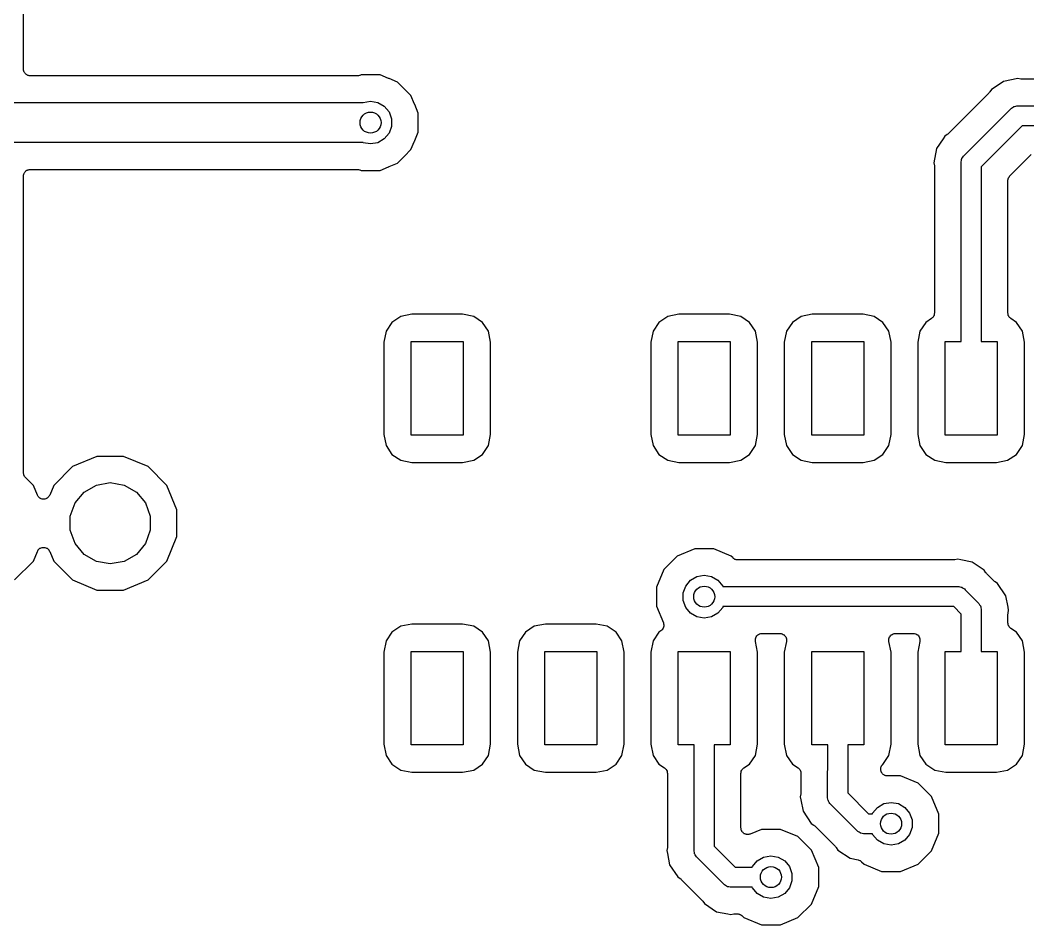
# Model space of a CAD drawing. Extents: x 40 to 164, y -163 to -60.
# Drawn here: x 96.2 to 115.38, y -143.15 to -125.94 of the extents above; entities that cross this region are included whole.
import ezdxf

# ---------------------------------------------------------------- set-up
doc = ezdxf.new("R2010")
doc.units = 0
doc.header["$MEASUREMENT"] = 0
doc.layers.add('BLACK', color=7, linetype='CONTINUOUS')

msp = doc.modelspace()

# ---------------------------------------------------------------- linework, layer by layer
at = {"layer": 'BLACK', "linetype": 'CONTINUOUS'}
for p, q in [((96.266, -126.873), (96.266, -122.499)), ((96.2679, -126.884), (96.266, -126.873)), ((96.2679, -126.895), (96.2679, -126.884)), ((96.2717, -126.905), (96.2679, -126.895)), ((96.2737, -126.916), (96.2717, -126.905)), ((96.2792, -126.926), (96.2737, -126.916)), ((96.283, -126.936), (96.2792, -126.926)), ((96.2902, -126.945), (96.283, -126.936)), ((96.2957, -126.955), (96.2902, -126.945)), ((96.3042, -126.962), (96.2957, -126.955)), ((96.3114, -126.97), (96.3042, -126.962)), ((96.321, -126.976), (96.3114, -126.97)), ((96.3295, -126.983), (96.321, -126.976)), ((96.3399, -126.987), (96.3295, -126.983)), ((96.3496, -126.992), (96.3399, -126.987)), ((96.3605, -126.994), (96.3496, -126.992)), ((96.3709, -126.998), (96.3605, -126.994)), ((96.3821, -126.998), (96.3709, -126.998)), ((96.393, -127), (96.3821, -126.998)), ((102.618, -127), (96.393, -127)), ((102.621, -127), (102.618, -127)), ((102.624, -127), (102.621, -127)), ((102.643, -126.996), (102.624, -127)), ((102.662, -126.992), (102.643, -126.996)), ((102.664, -126.991), (102.662, -126.992)), ((102.667, -126.99), (102.664, -126.991)), ((102.689, -126.981), (102.667, -126.99)), ((103.051, -126.981), (102.689, -126.981)), ((103.213, -127.048), (103.051, -126.981)), ((103.218, -127.049), (103.213, -127.048)), ((103.222, -127.052), (103.218, -127.049)), ((103.384, -127.119), (103.222, -127.052)), ((103.509, -127.244), (103.384, -127.119)), ((114.887, -127.124), (114.685, -127.258)), ((114.916, -127.104), (114.887, -127.124)), ((115.189, -127.05), (114.916, -127.104)), ((115.246, -127.061), (115.189, -127.05)), ((115.258, -127.061), (115.246, -127.061)), ((115.27, -127.063), (115.258, -127.061)), ((140.247, -127.063), (115.27, -127.063)), ((103.513, -127.246), (103.509, -127.244)), ((103.515, -127.25), (103.513, -127.246)), ((103.64, -127.375), (103.515, -127.25)), ((114.638, -127.326), (113.864, -128.1)), ((114.645, -127.315), (114.638, -127.326)), ((114.653, -127.306), (114.645, -127.315)), ((114.685, -127.258), (114.653, -127.306)), ((95.758, -127.508), (102.73, -127.508)), ((102.73, -127.508), (102.731, -127.507)), ((102.731, -127.507), (102.87, -127.483)), ((102.87, -127.483), (103.009, -127.507)), ((103.009, -127.507), (103.131, -127.578)), ((103.707, -127.537), (103.64, -127.375)), ((103.131, -127.578), (103.222, -127.686)), ((103.222, -127.686), (103.27, -127.818)), ((103.71, -127.541), (103.707, -127.537)), ((103.711, -127.546), (103.71, -127.541)), ((103.778, -127.708), (103.711, -127.546)), ((103.778, -127.884), (103.778, -127.708)), ((114.171, -128.51), (115.048, -127.633)), ((115.048, -127.633), (115.065, -127.614)), ((115.065, -127.614), (115.087, -127.601)), ((115.087, -127.601), (115.107, -127.587)), ((115.107, -127.587), (115.115, -127.584)), ((115.115, -127.584), (115.123, -127.58)), ((115.123, -127.58), (115.148, -127.576)), ((115.148, -127.576), (115.172, -127.569)), ((115.172, -127.569), (115.197, -127.572)), ((115.197, -127.572), (140.51, -127.572)), ((103.27, -127.818), (103.27, -127.96)), ((103.779, -127.889), (103.778, -127.884)), ((103.778, -127.894), (103.779, -127.889)), ((103.778, -128.07), (103.778, -127.894)), ((103.222, -128.092), (103.131, -128.2)), ((103.27, -127.96), (103.222, -128.092)), ((103.711, -128.232), (103.778, -128.07)), ((115.268, -127.953), (114.49, -128.73)), ((140.581, -127.953), (115.268, -127.953)), ((102.73, -128.27), (95.758, -128.27)), ((102.731, -128.271), (102.73, -128.27)), ((102.87, -128.295), (102.731, -128.271)), ((103.009, -128.271), (102.87, -128.295)), ((103.131, -128.2), (103.009, -128.271)), ((103.64, -128.403), (103.707, -128.241)), ((103.707, -128.241), (103.71, -128.237)), ((103.71, -128.237), (103.711, -128.232)), ((113.764, -128.195), (113.642, -128.378)), ((113.796, -128.147), (113.764, -128.195)), ((113.764, -128.195), (113.764, -128.195)), ((113.844, -128.115), (113.796, -128.147)), ((113.853, -128.107), (113.844, -128.115)), ((113.864, -128.1), (113.853, -128.107)), ((103.515, -128.528), (103.64, -128.403)), ((113.642, -128.378), (113.588, -128.651)), ((103.222, -128.726), (103.384, -128.659)), ((103.384, -128.659), (103.509, -128.534)), ((103.509, -128.534), (103.513, -128.532)), ((103.513, -128.532), (103.515, -128.528)), ((113.588, -128.651), (113.599, -128.708)), ((114.107, -128.634), (114.114, -128.61)), ((114.11, -128.659), (114.107, -128.634)), ((114.109, -130.319), (114.11, -128.659)), ((114.114, -128.61), (114.118, -128.585)), ((114.118, -128.585), (114.122, -128.577)), ((114.122, -128.577), (114.125, -128.569)), ((114.125, -128.569), (114.139, -128.549)), ((114.139, -128.549), (114.152, -128.527)), ((114.152, -128.527), (114.171, -128.51)), ((115.036, -128.903), (115.441, -128.498)), ((96.2717, -128.873), (96.2737, -128.862)), ((96.2737, -128.862), (96.2792, -128.852)), ((96.2792, -128.852), (96.283, -128.841)), ((96.283, -128.841), (96.2902, -128.833)), ((96.2902, -128.833), (96.2957, -128.823)), ((96.2957, -128.823), (96.3042, -128.816)), ((96.3042, -128.816), (96.3114, -128.808)), ((96.3114, -128.808), (96.321, -128.802)), ((96.321, -128.802), (96.3295, -128.795)), ((96.3295, -128.795), (96.3399, -128.791)), ((96.3399, -128.791), (96.3496, -128.786)), ((96.3496, -128.786), (96.3605, -128.784)), ((96.3605, -128.784), (96.3709, -128.78)), ((96.3709, -128.78), (96.3821, -128.78)), ((96.3821, -128.78), (96.393, -128.778)), ((96.393, -128.778), (102.618, -128.778)), ((102.618, -128.778), (102.621, -128.778)), ((102.621, -128.778), (102.624, -128.778)), ((102.624, -128.778), (102.643, -128.782)), ((102.643, -128.782), (102.662, -128.786)), ((102.662, -128.786), (102.664, -128.787)), ((102.664, -128.787), (102.667, -128.788)), ((102.667, -128.788), (102.689, -128.797)), ((102.689, -128.797), (103.051, -128.797)), ((103.051, -128.797), (103.213, -128.73)), ((103.213, -128.73), (103.218, -128.729)), ((103.218, -128.729), (103.222, -128.726)), ((113.599, -128.708), (113.599, -128.72)), ((113.599, -128.72), (113.602, -128.732)), ((113.602, -128.732), (113.602, -130.383)), ((114.49, -128.73), (114.49, -132.055)), ((96.266, -128.905), (96.2679, -128.894)), ((96.266, -134.549), (96.266, -128.905)), ((96.2679, -128.883), (96.2717, -128.873)), ((96.2679, -128.894), (96.2679, -128.883)), ((114.998, -128.993), (114.999, -128.987)), ((114.998, -131.512), (114.998, -128.993)), ((114.999, -128.982), (115.003, -128.966)), ((114.999, -128.987), (114.999, -128.982)), ((115.003, -128.966), (115.006, -128.949)), ((115.006, -128.949), (115.009, -128.945)), ((115.009, -128.945), (115.01, -128.939)), ((115.01, -128.939), (115.02, -128.926)), ((115.02, -128.926), (115.028, -128.911)), ((115.028, -128.911), (115.032, -128.908)), ((115.032, -128.908), (115.036, -128.903)), ((113.602, -130.383), (113.602, -130.383)), ((113.602, -130.383), (113.602, -131.512)), ((114.109, -131.462), (114.11, -130.319)), ((114.11, -130.319), (114.109, -130.319)), ((103.657, -131.534), (103.446, -131.576)), ((104.623, -131.534), (103.657, -131.534)), ((104.834, -131.576), (104.623, -131.534)), ((108.737, -131.534), (108.526, -131.576)), ((109.703, -131.534), (108.737, -131.534)), ((109.914, -131.576), (109.703, -131.534)), ((111.277, -131.534), (111.066, -131.576)), ((112.243, -131.534), (111.277, -131.534)), ((112.454, -131.576), (112.243, -131.534)), ((113.596, -131.547), (113.595, -131.551)), ((113.598, -131.529), (113.596, -131.547)), ((113.602, -131.512), (113.598, -131.529)), ((114.109, -132.055), (114.11, -131.462)), ((114.11, -131.462), (114.109, -131.462)), ((115.002, -131.529), (114.998, -131.512)), ((115.004, -131.547), (115.002, -131.529)), ((115.005, -131.551), (115.004, -131.547)), ((103.278, -131.688), (103.166, -131.856)), ((103.446, -131.576), (103.278, -131.688)), ((105.002, -131.688), (104.834, -131.576)), ((105.114, -131.856), (105.002, -131.688)), ((108.358, -131.688), (108.246, -131.856)), ((108.526, -131.576), (108.358, -131.688)), ((110.082, -131.688), (109.914, -131.576)), ((110.194, -131.856), (110.082, -131.688)), ((110.898, -131.688), (110.786, -131.856)), ((111.066, -131.576), (110.898, -131.688)), ((112.622, -131.688), (112.454, -131.576)), ((112.734, -131.856), (112.622, -131.688)), ((113.438, -131.688), (113.326, -131.856)), ((113.545, -131.617), (113.438, -131.688)), ((113.558, -131.605), (113.545, -131.617)), ((113.572, -131.593), (113.558, -131.605)), ((113.574, -131.59), (113.572, -131.593)), ((113.577, -131.587), (113.574, -131.59)), ((113.585, -131.571), (113.577, -131.587)), ((113.594, -131.555), (113.585, -131.571)), ((113.595, -131.551), (113.594, -131.555)), ((115.006, -131.555), (115.005, -131.551)), ((115.015, -131.571), (115.006, -131.555)), ((115.023, -131.587), (115.015, -131.571)), ((115.026, -131.59), (115.023, -131.587)), ((115.028, -131.593), (115.026, -131.59)), ((115.042, -131.605), (115.028, -131.593)), ((115.055, -131.617), (115.042, -131.605)), ((115.162, -131.688), (115.055, -131.617)), ((115.274, -131.856), (115.162, -131.688)), ((103.166, -131.856), (103.124, -132.067)), ((105.156, -132.067), (105.114, -131.856)), ((108.246, -131.856), (108.204, -132.067)), ((110.236, -132.067), (110.194, -131.856)), ((110.786, -131.856), (110.744, -132.067)), ((112.776, -132.067), (112.734, -131.856)), ((113.326, -131.856), (113.284, -132.067)), ((115.316, -132.067), (115.274, -131.856)), ((103.124, -132.067), (103.124, -133.82)), ((103.645, -133.833), (103.645, -132.055)), ((103.645, -132.055), (104.635, -132.055)), ((104.635, -132.055), (104.635, -133.833)), ((105.156, -133.82), (105.156, -132.067)), ((108.204, -132.067), (108.204, -133.82)), ((108.725, -133.833), (108.725, -132.055)), ((108.725, -132.055), (109.715, -132.055)), ((109.715, -132.055), (109.715, -133.833)), ((110.236, -133.82), (110.236, -132.067)), ((110.744, -132.067), (110.744, -133.82)), ((111.265, -133.833), (111.265, -132.055)), ((111.265, -132.055), (112.255, -132.055)), ((112.255, -132.055), (112.255, -133.833)), ((112.776, -133.82), (112.776, -132.067)), ((113.284, -132.067), (113.284, -133.82)), ((113.805, -133.833), (113.805, -132.055)), ((113.805, -132.055), (114.109, -132.055)), ((114.49, -132.055), (114.795, -132.055)), ((114.795, -132.055), (114.795, -133.833)), ((115.316, -133.82), (115.316, -132.067)), ((103.124, -133.82), (103.166, -134.031)), ((104.635, -133.833), (103.645, -133.833)), ((105.114, -134.031), (105.156, -133.82)), ((108.204, -133.82), (108.246, -134.031)), ((109.715, -133.833), (108.725, -133.833)), ((110.194, -134.031), (110.236, -133.82)), ((110.744, -133.82), (110.786, -134.031)), ((112.255, -133.833), (111.265, -133.833)), ((112.734, -134.031), (112.776, -133.82)), ((113.284, -133.82), (113.326, -134.031)), ((114.795, -133.833), (113.805, -133.833)), ((115.274, -134.031), (115.316, -133.82)), ((103.166, -134.031), (103.278, -134.199)), ((105.002, -134.199), (105.114, -134.031)), ((108.246, -134.031), (108.358, -134.199)), ((110.082, -134.199), (110.194, -134.031)), ((110.786, -134.031), (110.898, -134.199)), ((112.622, -134.199), (112.734, -134.031)), ((113.326, -134.031), (113.438, -134.199)), ((115.162, -134.199), (115.274, -134.031)), ((103.278, -134.199), (103.446, -134.311)), ((104.834, -134.311), (105.002, -134.199)), ((108.358, -134.199), (108.526, -134.311)), ((109.914, -134.311), (110.082, -134.199)), ((110.898, -134.199), (111.066, -134.311)), ((112.454, -134.311), (112.622, -134.199)), ((113.438, -134.199), (113.606, -134.311)), ((114.994, -134.311), (115.162, -134.199)), ((97.6644, -134.239), (97.1976, -134.432)), ((98.1696, -134.239), (97.6644, -134.239)), ((98.6364, -134.432), (98.1696, -134.239)), ((103.446, -134.311), (103.657, -134.353)), ((103.657, -134.353), (104.623, -134.353)), ((104.623, -134.353), (104.834, -134.311)), ((108.526, -134.311), (108.737, -134.353)), ((108.737, -134.353), (109.703, -134.353)), ((109.703, -134.353), (109.914, -134.311)), ((111.066, -134.311), (111.277, -134.353)), ((111.277, -134.353), (112.243, -134.353)), ((112.243, -134.353), (112.454, -134.311)), ((113.606, -134.311), (113.817, -134.353)), ((113.817, -134.353), (114.783, -134.353)), ((114.783, -134.353), (114.994, -134.311)), ((96.267, -134.555), (96.266, -134.549)), ((96.2665, -134.56), (96.267, -134.555)), ((96.2708, -134.576), (96.2665, -134.56)), ((96.2737, -134.593), (96.2708, -134.576)), ((96.2765, -134.598), (96.2737, -134.593)), ((96.2779, -134.603), (96.2765, -134.598)), ((96.2874, -134.617), (96.2779, -134.603)), ((97.1976, -134.432), (96.8403, -134.79)), ((98.9937, -134.79), (98.6364, -134.432)), ((96.2957, -134.631), (96.2874, -134.617)), ((96.3, -134.635), (96.2957, -134.631)), ((96.3032, -134.639), (96.3, -134.635)), ((96.4537, -134.79), (96.3032, -134.639)), ((96.5297, -134.973), (96.4537, -134.79)), ((96.8403, -134.79), (96.7643, -134.973)), ((97.4196, -134.916), (97.6524, -134.782)), ((97.6524, -134.782), (97.917, -134.735)), ((97.917, -134.735), (98.1816, -134.782)), ((98.1816, -134.782), (98.4144, -134.916)), ((99.187, -135.256), (98.9937, -134.79)), ((96.5386, -134.987), (96.5297, -134.973)), ((96.5462, -135.002), (96.5386, -134.987)), ((96.7554, -134.987), (96.7478, -135.002)), ((96.7643, -134.973), (96.7554, -134.987)), ((97.2469, -135.122), (97.4196, -134.916)), ((98.4144, -134.916), (98.5871, -135.122)), ((96.5504, -135.006), (96.5462, -135.002)), ((96.5534, -135.01), (96.5504, -135.006)), ((96.5665, -135.02), (96.5534, -135.01)), ((96.5788, -135.032), (96.5665, -135.02)), ((96.5839, -135.034), (96.5788, -135.032)), ((96.5884, -135.037), (96.5839, -135.034)), ((96.6042, -135.042), (96.5884, -135.037)), ((96.6195, -135.049), (96.6042, -135.042)), ((96.6251, -135.049), (96.6195, -135.049)), ((96.6304, -135.05), (96.6251, -135.049)), ((96.647, -135.05), (96.6304, -135.05)), ((96.6636, -135.05), (96.647, -135.05)), ((96.6689, -135.049), (96.6636, -135.05)), ((96.6745, -135.049), (96.6689, -135.049)), ((96.6898, -135.042), (96.6745, -135.049)), ((96.7056, -135.037), (96.6898, -135.042)), ((96.7101, -135.034), (96.7056, -135.037)), ((96.7152, -135.032), (96.7101, -135.034)), ((96.7275, -135.02), (96.7152, -135.032)), ((96.7406, -135.01), (96.7275, -135.02)), ((96.7436, -135.006), (96.7406, -135.01)), ((96.7478, -135.002), (96.7436, -135.006)), ((97.155, -135.375), (97.2469, -135.122)), ((98.5871, -135.122), (98.679, -135.375)), ((97.155, -135.643), (97.155, -135.375)), ((98.679, -135.375), (98.679, -135.643)), ((99.187, -135.762), (99.187, -135.256)), ((97.2469, -135.896), (97.155, -135.643)), ((98.679, -135.643), (98.5871, -135.896)), ((98.9937, -136.228), (99.187, -135.762)), ((97.4196, -136.102), (97.2469, -135.896)), ((98.5871, -135.896), (98.4144, -136.102)), ((96.4537, -136.228), (96.5297, -136.045)), ((96.5297, -136.045), (96.5386, -136.031)), ((96.5386, -136.031), (96.5462, -136.016)), ((96.5462, -136.016), (96.5504, -136.012)), ((96.5504, -136.012), (96.5534, -136.008)), ((96.5534, -136.008), (96.5665, -135.998)), ((96.5665, -135.998), (96.5788, -135.986)), ((96.5788, -135.986), (96.5839, -135.984)), ((96.5839, -135.984), (96.5884, -135.981)), ((96.5884, -135.981), (96.6042, -135.976)), ((96.6042, -135.976), (96.6195, -135.969)), ((96.6195, -135.969), (96.6251, -135.969)), ((96.6251, -135.969), (96.6304, -135.968)), ((96.6304, -135.968), (96.647, -135.968)), ((96.647, -135.968), (96.6636, -135.968)), ((96.6636, -135.968), (96.6689, -135.969)), ((96.6689, -135.969), (96.6745, -135.969)), ((96.6745, -135.969), (96.6898, -135.976)), ((96.6898, -135.976), (96.7056, -135.981)), ((96.7056, -135.981), (96.7101, -135.984)), ((96.7101, -135.984), (96.7152, -135.986)), ((96.7152, -135.986), (96.7275, -135.998)), ((96.7275, -135.998), (96.7406, -136.008)), ((96.7406, -136.008), (96.7436, -136.012)), ((96.7436, -136.012), (96.7478, -136.016)), ((96.7478, -136.016), (96.7554, -136.031)), ((96.7554, -136.031), (96.7643, -136.045)), ((96.7643, -136.045), (96.8403, -136.228)), ((97.6524, -136.236), (97.4196, -136.102)), ((98.4144, -136.102), (98.1816, -136.236)), ((108.706, -136.136), (108.45, -136.392)), ((109.039, -135.998), (108.706, -136.136)), ((109.401, -135.998), (109.039, -135.998)), ((109.734, -136.136), (109.401, -135.998)), ((109.768, -136.17), (109.734, -136.136)), ((96.0964, -136.586), (96.4537, -136.228)), ((96.8403, -136.228), (97.1976, -136.586)), ((97.917, -136.283), (97.6524, -136.236)), ((98.1816, -136.236), (97.917, -136.283)), ((98.6364, -136.586), (98.9937, -136.228)), ((109.773, -136.174), (109.768, -136.17)), ((109.777, -136.178), (109.773, -136.174)), ((109.791, -136.186), (109.777, -136.178)), ((109.805, -136.196), (109.791, -136.186)), ((109.81, -136.197), (109.805, -136.196)), ((109.815, -136.2), (109.81, -136.197)), ((109.831, -136.203), (109.815, -136.2)), ((109.847, -136.207), (109.831, -136.203)), ((109.853, -136.207), (109.847, -136.207)), ((109.858, -136.207), (109.853, -136.207)), ((113.965, -136.207), (109.858, -136.207)), ((113.977, -136.205), (113.965, -136.207)), ((113.989, -136.205), (113.977, -136.205)), ((114.046, -136.194), (113.989, -136.205)), ((114.103, -136.205), (114.046, -136.194)), ((114.319, -136.248), (114.103, -136.205)), ((114.103, -136.205), (114.103, -136.205)), ((114.55, -136.402), (114.319, -136.248)), ((108.45, -136.392), (108.312, -136.725)), ((108.959, -136.595), (109.081, -136.524)), ((109.081, -136.524), (109.22, -136.5)), ((109.22, -136.5), (109.359, -136.524)), ((109.359, -136.524), (109.481, -136.595)), ((114.582, -136.45), (114.55, -136.402)), ((114.59, -136.459), (114.582, -136.45)), ((114.597, -136.47), (114.59, -136.459)), ((114.736, -136.609), (114.597, -136.47)), ((97.1976, -136.586), (97.6644, -136.779)), ((98.1696, -136.779), (98.6364, -136.586)), ((108.82, -136.835), (108.868, -136.703)), ((108.868, -136.703), (108.959, -136.595)), ((109.481, -136.595), (109.572, -136.703)), ((109.572, -136.703), (109.576, -136.715)), ((109.576, -136.715), (114.038, -136.715)), ((114.038, -136.715), (114.063, -136.713)), ((114.063, -136.713), (114.087, -136.72)), ((114.087, -136.72), (114.112, -136.724)), ((114.112, -136.724), (114.12, -136.728)), ((114.747, -136.616), (114.736, -136.609)), ((114.756, -136.624), (114.747, -136.616)), ((114.804, -136.656), (114.756, -136.624)), ((114.958, -136.887), (114.804, -136.656)), ((97.6644, -136.779), (98.1696, -136.779)), ((108.312, -136.725), (108.312, -137.087)), ((108.82, -136.977), (108.82, -136.835)), ((114.12, -136.728), (114.128, -136.731)), ((114.128, -136.731), (114.148, -136.745)), ((114.148, -136.745), (114.17, -136.758)), ((114.17, -136.758), (114.187, -136.777)), ((114.187, -136.777), (114.429, -137.019)), ((115.001, -137.103), (114.958, -136.887)), ((108.312, -137.087), (108.443, -137.402)), ((108.868, -137.109), (108.82, -136.977)), ((109.576, -137.096), (109.572, -137.109)), ((113.967, -137.096), (109.576, -137.096)), ((114.109, -137.239), (113.967, -137.096)), ((114.429, -137.019), (114.448, -137.036)), ((114.448, -137.036), (114.461, -137.058)), ((114.461, -137.058), (114.475, -137.078)), ((114.475, -137.078), (114.478, -137.086)), ((114.478, -137.086), (114.482, -137.094)), ((114.482, -137.094), (114.486, -137.119)), ((115.012, -137.16), (115.001, -137.103)), ((115.001, -137.103), (115.001, -137.103)), ((108.959, -137.217), (108.868, -137.109)), ((109.081, -137.288), (108.959, -137.217)), ((109.22, -137.312), (109.081, -137.288)), ((109.359, -137.288), (109.22, -137.312)), ((109.481, -137.217), (109.359, -137.288)), ((109.572, -137.109), (109.481, -137.217)), ((114.109, -137.947), (114.109, -137.239)), ((114.486, -137.119), (114.493, -137.143)), ((114.493, -137.143), (114.49, -137.168)), ((114.49, -137.168), (114.49, -137.947)), ((114.998, -137.241), (115.001, -137.229)), ((114.998, -137.404), (114.998, -137.241)), ((115.001, -137.217), (115.012, -137.16)), ((115.001, -137.229), (115.001, -137.217)), ((103.446, -137.469), (103.278, -137.581)), ((103.657, -137.427), (103.446, -137.469)), ((104.623, -137.427), (103.657, -137.427)), ((104.834, -137.469), (104.623, -137.427)), ((105.002, -137.581), (104.834, -137.469)), ((105.986, -137.469), (105.818, -137.581)), ((106.197, -137.427), (105.986, -137.469)), ((107.163, -137.427), (106.197, -137.427)), ((107.374, -137.469), (107.163, -137.427)), ((107.542, -137.581), (107.374, -137.469)), ((108.446, -137.489), (108.437, -137.507)), ((108.443, -137.402), (108.447, -137.422)), ((108.447, -137.487), (108.446, -137.489)), ((108.447, -137.422), (108.452, -137.442)), ((108.449, -137.466), (108.447, -137.486)), ((108.447, -137.486), (108.447, -137.487)), ((108.452, -137.445), (108.449, -137.466)), ((108.452, -137.442), (108.452, -137.444)), ((108.452, -137.444), (108.452, -137.445)), ((115.002, -137.422), (114.998, -137.404)), ((115.004, -137.44), (115.002, -137.422)), ((115.005, -137.444), (115.004, -137.44)), ((115.006, -137.448), (115.005, -137.444)), ((115.015, -137.463), (115.006, -137.448)), ((115.023, -137.479), (115.015, -137.463)), ((115.026, -137.482), (115.023, -137.479)), ((115.028, -137.486), (115.026, -137.482)), ((115.042, -137.498), (115.028, -137.486)), ((103.278, -137.581), (103.166, -137.749)), ((105.114, -137.749), (105.002, -137.581)), ((105.818, -137.581), (105.706, -137.749)), ((107.654, -137.749), (107.542, -137.581)), ((108.358, -137.581), (108.246, -137.749)), ((108.396, -137.556), (108.358, -137.581)), ((108.411, -137.542), (108.396, -137.556)), ((108.426, -137.528), (108.411, -137.542)), ((108.427, -137.527), (108.426, -137.528)), ((108.428, -137.526), (108.427, -137.527)), ((108.437, -137.507), (108.428, -137.526)), ((110.202, -137.69), (110.208, -137.67)), ((110.208, -137.67), (110.209, -137.669)), ((110.209, -137.669), (110.21, -137.668)), ((110.21, -137.668), (110.223, -137.652)), ((110.223, -137.652), (110.236, -137.636)), ((110.236, -137.636), (110.237, -137.635)), ((110.237, -137.635), (110.238, -137.634)), ((110.238, -137.634), (110.256, -137.624)), ((110.256, -137.624), (110.274, -137.613)), ((110.274, -137.613), (110.275, -137.613)), ((110.275, -137.613), (110.276, -137.612)), ((110.276, -137.612), (110.297, -137.609)), ((110.297, -137.609), (110.317, -137.605)), ((110.317, -137.605), (110.318, -137.605)), ((110.318, -137.605), (110.32, -137.605)), ((110.32, -137.605), (110.66, -137.605)), ((110.66, -137.605), (110.662, -137.605)), ((110.662, -137.605), (110.663, -137.605)), ((110.663, -137.605), (110.683, -137.609)), ((110.683, -137.609), (110.704, -137.612)), ((110.704, -137.612), (110.705, -137.613)), ((110.705, -137.613), (110.706, -137.613)), ((110.706, -137.613), (110.724, -137.624)), ((110.724, -137.624), (110.742, -137.634)), ((110.742, -137.634), (110.743, -137.635)), ((110.743, -137.635), (110.744, -137.636)), ((110.744, -137.636), (110.757, -137.652)), ((110.757, -137.652), (110.77, -137.668)), ((110.77, -137.668), (110.771, -137.669)), ((110.771, -137.669), (110.772, -137.67)), ((110.772, -137.67), (110.778, -137.69)), ((112.742, -137.69), (112.748, -137.67)), ((112.748, -137.67), (112.749, -137.669)), ((112.749, -137.669), (112.75, -137.668)), ((112.75, -137.668), (112.763, -137.652)), ((112.763, -137.652), (112.776, -137.636)), ((112.776, -137.636), (112.777, -137.635)), ((112.777, -137.635), (112.778, -137.634)), ((112.778, -137.634), (112.796, -137.624)), ((112.796, -137.624), (112.814, -137.613)), ((112.814, -137.613), (112.815, -137.613)), ((112.815, -137.613), (112.816, -137.612)), ((112.816, -137.612), (112.837, -137.609)), ((112.837, -137.609), (112.857, -137.605)), ((112.857, -137.605), (112.858, -137.605)), ((112.858, -137.605), (112.86, -137.605)), ((112.86, -137.605), (113.2, -137.605)), ((113.2, -137.605), (113.202, -137.605)), ((113.202, -137.605), (113.203, -137.605)), ((113.203, -137.605), (113.223, -137.609)), ((113.223, -137.609), (113.244, -137.612)), ((113.244, -137.612), (113.245, -137.613)), ((113.245, -137.613), (113.246, -137.613)), ((113.246, -137.613), (113.264, -137.624)), ((113.264, -137.624), (113.282, -137.634)), ((113.282, -137.634), (113.283, -137.635)), ((113.283, -137.635), (113.284, -137.636)), ((113.284, -137.636), (113.297, -137.652)), ((113.297, -137.652), (113.31, -137.668)), ((113.31, -137.668), (113.311, -137.669)), ((113.311, -137.669), (113.312, -137.67)), ((113.312, -137.67), (113.318, -137.69)), ((115.055, -137.51), (115.042, -137.498)), ((115.162, -137.581), (115.055, -137.51)), ((115.274, -137.749), (115.162, -137.581)), ((103.166, -137.749), (103.124, -137.96)), ((105.156, -137.96), (105.114, -137.749)), ((105.706, -137.749), (105.664, -137.96)), ((107.696, -137.96), (107.654, -137.749)), ((108.246, -137.749), (108.204, -137.96)), ((110.194, -137.712), (110.195, -137.711)), ((110.195, -137.733), (110.194, -137.712)), ((110.195, -137.709), (110.202, -137.69)), ((110.195, -137.711), (110.195, -137.709)), ((110.195, -137.754), (110.195, -137.733)), ((110.195, -137.755), (110.195, -137.754)), ((110.195, -137.756), (110.195, -137.755)), ((110.236, -137.96), (110.195, -137.756)), ((110.785, -137.756), (110.744, -137.96)), ((110.778, -137.69), (110.785, -137.709)), ((110.785, -137.709), (110.785, -137.711)), ((110.785, -137.711), (110.786, -137.712)), ((110.786, -137.712), (110.785, -137.733)), ((110.785, -137.733), (110.785, -137.754)), ((110.785, -137.754), (110.785, -137.755)), ((110.785, -137.755), (110.785, -137.756)), ((112.734, -137.712), (112.735, -137.711)), ((112.735, -137.733), (112.734, -137.712)), ((112.735, -137.709), (112.742, -137.69)), ((112.735, -137.711), (112.735, -137.709)), ((112.735, -137.754), (112.735, -137.733)), ((112.735, -137.755), (112.735, -137.754)), ((112.735, -137.756), (112.735, -137.755)), ((112.776, -137.96), (112.735, -137.756)), ((113.325, -137.756), (113.284, -137.96)), ((113.318, -137.69), (113.325, -137.709)), ((113.325, -137.709), (113.325, -137.711)), ((113.325, -137.711), (113.326, -137.712)), ((113.326, -137.712), (113.325, -137.733)), ((113.325, -137.733), (113.325, -137.754)), ((113.325, -137.754), (113.325, -137.755)), ((113.325, -137.755), (113.325, -137.756)), ((115.316, -137.96), (115.274, -137.749)), ((103.124, -137.96), (103.124, -139.713)), ((103.645, -139.725), (103.645, -137.947)), ((103.645, -137.947), (104.635, -137.947)), ((104.635, -137.947), (104.635, -139.725)), ((105.156, -139.713), (105.156, -137.96)), ((105.664, -137.96), (105.664, -139.713)), ((106.185, -139.725), (106.185, -137.947)), ((106.185, -137.947), (107.175, -137.947)), ((107.175, -137.947), (107.175, -139.725)), ((107.696, -139.713), (107.696, -137.96)), ((108.204, -137.96), (108.204, -139.713)), ((108.725, -139.725), (108.725, -137.947)), ((108.725, -137.947), (109.715, -137.947)), ((109.715, -137.947), (109.715, -139.725)), ((110.236, -139.713), (110.236, -137.96)), ((110.744, -137.96), (110.744, -139.713)), ((111.265, -139.725), (111.265, -137.947)), ((111.265, -137.947), (112.255, -137.947)), ((112.255, -137.947), (112.255, -139.725)), ((112.776, -139.713), (112.776, -137.96)), ((113.284, -137.96), (113.284, -139.713)), ((113.805, -139.725), (113.805, -137.947)), ((113.805, -137.947), (114.109, -137.947)), ((114.49, -137.947), (114.795, -137.947)), ((114.795, -137.947), (114.795, -139.725)), ((115.316, -139.713), (115.316, -137.96)), ((103.124, -139.713), (103.166, -139.924)), ((104.635, -139.725), (103.645, -139.725)), ((105.114, -139.924), (105.156, -139.713)), ((105.664, -139.713), (105.706, -139.924)), ((107.175, -139.725), (106.185, -139.725)), ((107.654, -139.924), (107.696, -139.713)), ((108.204, -139.713), (108.246, -139.924)), ((109.03, -139.725), (108.725, -139.725)), ((109.029, -141.724), (109.03, -139.725)), ((109.715, -139.725), (109.41, -139.725)), ((109.41, -139.725), (109.41, -141.653)), ((110.194, -139.924), (110.236, -139.713)), ((110.744, -139.713), (110.786, -139.924)), ((111.57, -139.725), (111.265, -139.725)), ((111.569, -140.708), (111.57, -139.725)), ((112.255, -139.725), (111.95, -139.725)), ((111.95, -139.725), (111.95, -140.637)), ((112.734, -139.924), (112.776, -139.713)), ((113.284, -139.713), (113.326, -139.924)), ((114.795, -139.725), (113.805, -139.725)), ((115.274, -139.924), (115.316, -139.713)), ((103.166, -139.924), (103.278, -140.092)), ((105.002, -140.092), (105.114, -139.924)), ((105.706, -139.924), (105.818, -140.092)), ((107.542, -140.092), (107.654, -139.924)), ((108.246, -139.924), (108.358, -140.092)), ((110.082, -140.092), (110.194, -139.924)), ((110.786, -139.924), (110.898, -140.092)), ((112.616, -140.099), (112.734, -139.924)), ((113.326, -139.924), (113.438, -140.092)), ((115.162, -140.092), (115.274, -139.924)), ((103.278, -140.092), (103.446, -140.204)), ((104.834, -140.204), (105.002, -140.092)), ((105.818, -140.092), (105.986, -140.204)), ((107.374, -140.204), (107.542, -140.092)), ((108.358, -140.092), (108.465, -140.163)), ((108.465, -140.163), (108.478, -140.175)), ((108.478, -140.175), (108.492, -140.187)), ((109.948, -140.187), (109.962, -140.175)), ((109.962, -140.175), (109.975, -140.163)), ((109.975, -140.163), (110.082, -140.092)), ((110.898, -140.092), (111.005, -140.163)), ((111.005, -140.163), (111.018, -140.175)), ((111.018, -140.175), (111.032, -140.187)), ((112.579, -140.167), (112.582, -140.16)), ((112.579, -140.182), (112.579, -140.167)), ((112.582, -140.16), (112.583, -140.153)), ((112.583, -140.153), (112.589, -140.14)), ((112.589, -140.14), (112.594, -140.125)), ((112.594, -140.125), (112.599, -140.12)), ((112.599, -140.12), (112.602, -140.114)), ((112.602, -140.114), (112.613, -140.103)), ((112.613, -140.103), (112.616, -140.099)), ((113.438, -140.092), (113.606, -140.204)), ((114.994, -140.204), (115.162, -140.092)), ((103.446, -140.204), (103.657, -140.246)), ((103.657, -140.246), (104.623, -140.246)), ((104.623, -140.246), (104.834, -140.204)), ((105.986, -140.204), (106.197, -140.246)), ((106.197, -140.246), (107.163, -140.246)), ((107.163, -140.246), (107.374, -140.204)), ((108.492, -140.187), (108.494, -140.19)), ((108.494, -140.19), (108.497, -140.193)), ((108.497, -140.193), (108.505, -140.209)), ((108.505, -140.209), (108.514, -140.225)), ((108.514, -140.225), (108.515, -140.229)), ((108.515, -140.229), (108.516, -140.233)), ((108.516, -140.233), (108.518, -140.251)), ((108.518, -140.251), (108.522, -140.268)), ((108.522, -140.268), (108.521, -141.651)), ((109.918, -140.268), (109.922, -140.251)), ((109.918, -141.304), (109.918, -140.268)), ((109.922, -140.251), (109.924, -140.233)), ((109.924, -140.233), (109.925, -140.229)), ((109.925, -140.229), (109.926, -140.225)), ((109.926, -140.225), (109.935, -140.209)), ((109.935, -140.209), (109.943, -140.193)), ((109.943, -140.193), (109.946, -140.19)), ((109.946, -140.19), (109.948, -140.187)), ((111.032, -140.187), (111.034, -140.19)), ((111.034, -140.19), (111.037, -140.193)), ((111.037, -140.193), (111.045, -140.209)), ((111.045, -140.209), (111.054, -140.225)), ((111.054, -140.225), (111.055, -140.229)), ((111.055, -140.229), (111.056, -140.233)), ((111.056, -140.233), (111.058, -140.251)), ((111.058, -140.251), (111.061, -140.268)), ((111.061, -140.268), (111.061, -140.635)), ((112.578, -140.197), (112.579, -140.182)), ((112.579, -140.204), (112.578, -140.197)), ((112.579, -140.211), (112.579, -140.204)), ((112.585, -140.225), (112.579, -140.211)), ((112.588, -140.24), (112.585, -140.225)), ((112.592, -140.246), (112.588, -140.24)), ((112.594, -140.252), (112.592, -140.246)), ((112.604, -140.264), (112.594, -140.252)), ((112.613, -140.277), (112.604, -140.264)), ((112.618, -140.281), (112.613, -140.277)), ((112.623, -140.286), (112.618, -140.281)), ((112.636, -140.294), (112.623, -140.286)), ((112.648, -140.303), (112.636, -140.294)), ((112.655, -140.305), (112.648, -140.303)), ((112.661, -140.308), (112.655, -140.305)), ((112.676, -140.311), (112.661, -140.308)), ((112.691, -140.315), (112.676, -140.311)), ((112.698, -140.315), (112.691, -140.315)), ((112.704, -140.316), (112.698, -140.315)), ((112.957, -140.316), (112.704, -140.316)), ((113.29, -140.454), (112.957, -140.316)), ((113.606, -140.204), (113.817, -140.246)), ((113.817, -140.246), (114.783, -140.246)), ((114.783, -140.246), (114.994, -140.204)), ((113.546, -140.71), (113.29, -140.454)), ((111.059, -140.659), (111.048, -140.716)), ((111.048, -140.716), (111.059, -140.773)), ((111.061, -140.635), (111.059, -140.647)), ((111.059, -140.647), (111.059, -140.659)), ((111.567, -140.733), (111.569, -140.708)), ((111.574, -140.757), (111.567, -140.733)), ((111.95, -140.637), (112.347, -141.034)), ((113.684, -141.043), (113.546, -140.71)), ((111.059, -140.773), (111.059, -140.773)), ((111.059, -140.773), (111.102, -140.989)), ((111.578, -140.782), (111.574, -140.757)), ((111.582, -140.79), (111.578, -140.782)), ((111.585, -140.798), (111.582, -140.79)), ((111.599, -140.818), (111.585, -140.798)), ((111.612, -140.84), (111.599, -140.818)), ((111.631, -140.857), (111.612, -140.84)), ((112.127, -141.353), (111.631, -140.857)), ((112.424, -141.021), (112.515, -140.913)), ((112.515, -140.913), (112.637, -140.842)), ((112.637, -140.842), (112.776, -140.818)), ((112.776, -140.818), (112.915, -140.842)), ((112.915, -140.842), (113.037, -140.913)), ((113.037, -140.913), (113.128, -141.021)), ((111.102, -140.989), (111.256, -141.22)), ((112.347, -141.034), (112.42, -141.034)), ((112.42, -141.034), (112.424, -141.021)), ((113.128, -141.021), (113.176, -141.153)), ((113.684, -141.405), (113.684, -141.043)), ((109.921, -141.317), (109.918, -141.304)), ((109.922, -141.331), (109.921, -141.317)), ((111.256, -141.22), (111.304, -141.252)), ((111.304, -141.252), (111.313, -141.26)), ((111.313, -141.26), (111.324, -141.267)), ((111.324, -141.267), (111.717, -141.66)), ((113.176, -141.295), (113.128, -141.427)), ((113.176, -141.153), (113.176, -141.295)), ((109.925, -141.339), (109.922, -141.331)), ((109.926, -141.347), (109.925, -141.339)), ((109.933, -141.359), (109.926, -141.347)), ((109.938, -141.372), (109.933, -141.359)), ((109.944, -141.378), (109.938, -141.372)), ((109.948, -141.385), (109.944, -141.378)), ((109.959, -141.394), (109.948, -141.385)), ((109.968, -141.405), (109.959, -141.394)), ((109.976, -141.408), (109.968, -141.405)), ((109.982, -141.414), (109.976, -141.408)), ((109.995, -141.419), (109.982, -141.414)), ((110.007, -141.425), (109.995, -141.419)), ((110.016, -141.426), (110.007, -141.425)), ((110.023, -141.429), (110.016, -141.426)), ((110.037, -141.429), (110.023, -141.429)), ((110.051, -141.431), (110.037, -141.429)), ((110.059, -141.429), (110.051, -141.431)), ((110.068, -141.429), (110.059, -141.429)), ((110.081, -141.424), (110.068, -141.429)), ((110.094, -141.421), (110.081, -141.424)), ((110.309, -141.332), (110.094, -141.421)), ((110.671, -141.332), (110.309, -141.332)), ((111.004, -141.47), (110.671, -141.332)), ((111.26, -141.726), (111.004, -141.47)), ((112.144, -141.372), (112.127, -141.353)), ((112.166, -141.385), (112.144, -141.372)), ((112.186, -141.399), (112.166, -141.385)), ((112.194, -141.402), (112.186, -141.399)), ((112.202, -141.406), (112.194, -141.402)), ((112.227, -141.41), (112.202, -141.406)), ((112.251, -141.417), (112.227, -141.41)), ((112.276, -141.415), (112.251, -141.417)), ((112.42, -141.415), (112.276, -141.415)), ((112.424, -141.427), (112.42, -141.415)), ((112.515, -141.535), (112.424, -141.427)), ((113.128, -141.427), (113.037, -141.535)), ((113.546, -141.738), (113.684, -141.405)), ((108.519, -141.675), (108.508, -141.732)), ((108.521, -141.651), (108.519, -141.663)), ((108.519, -141.663), (108.519, -141.675)), ((109.41, -141.653), (109.807, -142.049)), ((111.717, -141.66), (111.724, -141.671)), ((111.724, -141.671), (111.732, -141.68)), ((111.732, -141.68), (111.764, -141.728)), ((112.637, -141.606), (112.515, -141.535)), ((112.776, -141.63), (112.637, -141.606)), ((112.915, -141.606), (112.776, -141.63)), ((113.037, -141.535), (112.915, -141.606)), ((108.508, -141.732), (108.519, -141.789)), ((108.519, -141.789), (108.519, -141.789)), ((108.519, -141.789), (108.562, -142.005)), ((109.027, -141.749), (109.029, -141.724)), ((109.034, -141.773), (109.027, -141.749)), ((109.038, -141.798), (109.034, -141.773)), ((109.042, -141.806), (109.038, -141.798)), ((109.045, -141.814), (109.042, -141.806)), ((109.059, -141.834), (109.045, -141.814)), ((109.072, -141.856), (109.059, -141.834)), ((109.091, -141.873), (109.072, -141.856)), ((109.587, -142.369), (109.091, -141.873)), ((110.229, -141.929), (110.351, -141.858)), ((110.351, -141.858), (110.49, -141.834)), ((110.49, -141.834), (110.629, -141.858)), ((110.629, -141.858), (110.751, -141.929)), ((111.398, -142.059), (111.26, -141.726)), ((111.764, -141.728), (111.995, -141.882)), ((111.995, -141.882), (112.15, -141.913)), ((113.29, -141.994), (113.546, -141.738)), ((108.562, -142.005), (108.716, -142.236)), ((109.807, -142.049), (110.134, -142.049)), ((110.134, -142.049), (110.138, -142.037)), ((110.138, -142.037), (110.229, -141.929)), ((110.751, -141.929), (110.842, -142.037)), ((110.842, -142.037), (110.89, -142.169)), ((111.398, -142.421), (111.398, -142.059)), ((112.15, -141.913), (112.165, -141.918)), ((112.165, -141.918), (112.179, -141.922)), ((112.179, -141.922), (112.185, -141.926)), ((112.185, -141.926), (112.192, -141.929)), ((112.192, -141.929), (112.203, -141.939)), ((112.203, -141.939), (112.215, -141.948)), ((112.215, -141.948), (112.262, -141.994)), ((112.262, -141.994), (112.595, -142.132)), ((112.957, -142.132), (113.29, -141.994)), ((108.716, -142.236), (108.764, -142.268)), ((108.764, -142.268), (108.773, -142.276)), ((108.773, -142.276), (108.784, -142.283)), ((108.784, -142.283), (109.177, -142.676)), ((110.89, -142.169), (110.89, -142.311)), ((112.595, -142.132), (112.957, -142.132)), ((109.604, -142.388), (109.587, -142.369)), ((109.626, -142.401), (109.604, -142.388)), ((109.646, -142.415), (109.626, -142.401)), ((109.654, -142.418), (109.646, -142.415)), ((109.662, -142.422), (109.654, -142.418)), ((109.687, -142.426), (109.662, -142.422)), ((109.711, -142.433), (109.687, -142.426)), ((109.736, -142.43), (109.711, -142.433)), ((110.134, -142.43), (109.736, -142.43)), ((110.138, -142.443), (110.134, -142.43)), ((110.229, -142.551), (110.138, -142.443)), ((110.842, -142.443), (110.751, -142.551)), ((110.89, -142.311), (110.842, -142.443)), ((111.26, -142.754), (111.398, -142.421)), ((110.351, -142.622), (110.229, -142.551)), ((110.49, -142.646), (110.351, -142.622)), ((110.629, -142.622), (110.49, -142.646)), ((110.751, -142.551), (110.629, -142.622)), ((109.177, -142.676), (109.184, -142.687)), ((109.184, -142.687), (109.192, -142.696)), ((109.192, -142.696), (109.224, -142.744)), ((109.224, -142.744), (109.455, -142.898)), ((111.004, -143.01), (111.26, -142.754)), ((109.455, -142.898), (109.671, -142.941)), ((109.671, -142.941), (109.671, -142.941)), ((109.671, -142.941), (109.728, -142.952)), ((109.728, -142.952), (109.785, -142.941)), ((109.785, -142.941), (109.797, -142.941)), ((109.797, -142.941), (109.809, -142.939)), ((109.809, -142.939), (109.852, -142.939)), ((109.852, -142.939), (109.857, -142.939)), ((109.857, -142.939), (109.863, -142.939)), ((109.863, -142.939), (109.879, -142.943)), ((109.879, -142.943), (109.895, -142.946)), ((109.895, -142.946), (109.9, -142.949)), ((109.9, -142.949), (109.905, -142.95)), ((109.905, -142.95), (109.919, -142.96)), ((109.919, -142.96), (109.933, -142.968)), ((109.933, -142.968), (109.937, -142.972)), ((109.937, -142.972), (109.942, -142.976)), ((109.942, -142.976), (109.976, -143.01)), ((109.976, -143.01), (110.309, -143.148)), ((110.671, -143.148), (111.004, -143.01)), ((110.309, -143.148), (110.671, -143.148))]:
    msp.add_line(p, q, dxfattribs=at)
at = {"layer": 'BLACK'}
for centre in [(102.87, -127.889), (109.22, -136.906), (112.776, -141.224), (110.49, -142.24)]:
    msp.add_circle(centre, 0.2, dxfattribs=at)

doc.saveas('drawing.dxf')
